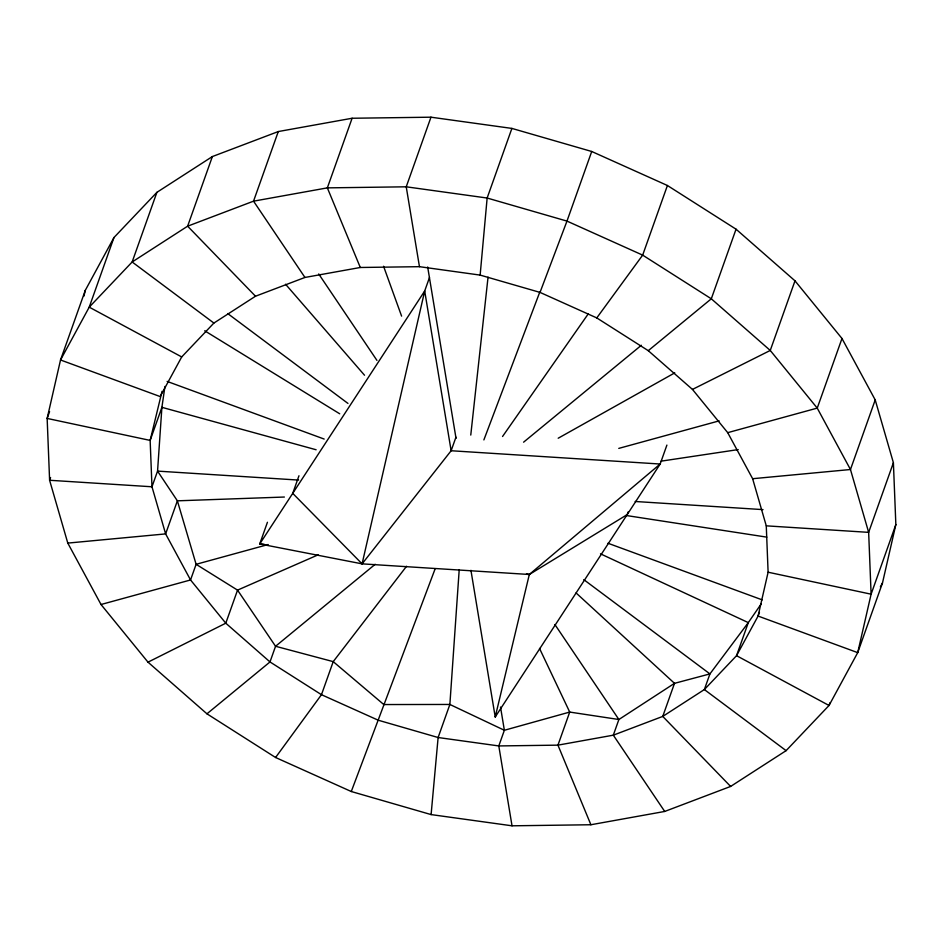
<?xml version="1.0" encoding="UTF-8"?>
<svg xmlns="http://www.w3.org/2000/svg" width="943" height="943" viewBox="0 0 943 943"><rect width="100%" height="100%" fill="white"/><g stroke="black" fill="none" stroke-linecap="round" stroke-linejoin="round"><path stroke-width="1.41" d="M459.206 569.725L449.87 704.456L438.118 737.52L431.104 814.587L512.025 825.809L590.896 824.748L664.709 811.451L730.625 786.438L786.108 750.652L829.027 705.47L857.717 652.639L882.471 583.022L895.85 524.567L893.398 462.73L875.21 399.903L841.981 338.49L794.996 280.837L736.047 229.184L667.42 185.5L591.721 151.481L511.896 128.413L430.975 117.191L352.104 118.252L278.291 131.548L212.375 156.562L156.892 192.348L113.973 237.53L85.283 290.361L60.529 359.978L47.15 418.433L49.602 480.27L67.79 543.097L101.019 604.51L148.004 662.163L206.953 713.816L275.58 757.5L351.279 791.519L431.104 814.587M162.031 391.345L150.149 440.405L151.976 486.777L165.626 533.903L190.545 579.969L225.79 623.193L269.993 661.939L321.469 694.696L378.237 720.216L438.118 737.52L498.8 745.937L557.95 745.147L613.315 735.175L662.752 716.409L704.362 689.557L736.542 655.68L758.078 616.062L768.109 572.212L766.27 525.84L752.632 478.714L727.713 432.66L692.468 389.424L648.265 350.678L596.778 317.921L540.021 292.401L480.14 275.097L487.142 198.03L511.896 128.413M470.769 435.077L488.05 277.124M164.942 386.465L161.901 407.329L157.552 471.111L151.976 486.777L49.602 480.27L50.568 477.535M83.974 296.067L85.283 290.361M267.435 522.281L259.738 543.946L362.088 563.855L424.692 290.986L429.501 277.454M666.901 445.084L660.171 464.027L529.318 574.487L495.216 716.986L470.934 570.315M49.578 411.608L47.15 418.433L150.149 440.405L161.901 407.329L316.129 449.764M113.973 237.53L89.231 307.147L60.529 359.978L160.18 396.567L181.704 356.937L213.896 323.06L255.506 296.22L304.943 277.454L360.297 267.482L419.458 266.68L480.14 275.097M156.892 192.348L132.15 261.977L89.231 307.147L181.704 356.937M212.375 156.562L187.622 226.19L132.15 261.977L213.896 323.06M278.291 131.548L253.537 201.165L187.622 226.19L255.506 296.22M352.104 118.252L327.351 187.869L360.297 267.482M298.978 475.755L292.731 493.354L362.088 563.855L529.318 574.487L627.178 514.619L628.132 511.919M430.975 117.191L406.233 186.808L419.458 266.68M455.952 437.198L451.131 450.742L362.088 563.855M591.721 151.481L566.979 221.098L540.021 292.401M667.42 185.5L642.666 255.129L596.778 317.921M496.171 714.287L495.216 716.986L660.171 464.027L451.131 450.742L424.692 290.986L259.738 543.946L264.123 544.229M736.047 229.184L711.305 298.801L648.265 350.678M794.996 280.837L770.254 350.454L692.468 389.424M841.981 338.49L817.239 408.107L850.468 469.52L868.656 532.359L871.108 594.184L857.717 652.639L758.078 616.062L759.469 612.137M875.21 399.903L850.468 469.52L752.632 478.714M893.398 462.73L868.656 532.359L766.27 525.84M829.993 702.735L829.027 705.47L736.542 655.68L748.306 622.616L761.213 603.897M895.85 524.567L871.108 594.184L768.109 572.212M435.136 568.806L351.279 791.519M483.877 439.909L539.879 291.823M880.373 586.888L882.471 583.022M502.548 436.491L588.349 313.736M275.58 757.5L321.469 694.696L333.221 661.632L406.563 566.248M375.22 564.268L275.556 646.273L269.993 661.939L206.953 713.816M523.589 442.184L641.37 345.268M558.197 438.224L674.764 372.874M148.004 662.163L225.79 623.193L237.542 590.129L318.192 554.814M268.201 544.524L196.109 564.303L190.545 579.969L101.019 604.51M618.773 448.396L719.144 420.873M727.713 432.66L817.239 408.107L770.254 350.454L711.305 298.801L642.666 255.129L566.979 221.098L487.142 198.03L406.233 186.808L327.351 187.869L253.537 201.165L304.943 277.454M661.09 461.162L738.204 449.587M67.79 543.097L165.626 533.903L177.378 500.827L157.552 471.111L298.636 480.081M284.385 497.032L177.378 500.827L196.109 564.303L237.542 590.129L275.556 646.273L333.221 661.632L383.801 704.551L449.87 704.456L504.364 730.271L569.713 712.071L618.879 719.509L674.504 683.333L709.926 673.903L748.306 622.616L600.502 553.836M635.169 501.487L763.017 509.621M625.904 515.456L766.789 537.133M526.5 573.686L529.318 574.487M167.123 381.408L324.18 439.061M607.964 543.239L762.262 599.889M204.714 330.793L339.704 413.788M227.711 313.559L347.967 403.427M583.776 579.627L709.926 673.903L704.362 689.557L786.108 750.652M576.09 592.947L674.504 683.333L662.752 716.409L730.625 786.438M285.552 284.232L364.528 375.231M318.71 273.953L376.941 360.391M554.908 624.549L618.879 719.509L613.315 735.175L664.709 811.451M539.526 648.43L569.713 712.071L557.95 745.147L590.896 824.748M383.565 266.268L401.6 316.129M427.674 266.999L456.035 438.365M500.521 707.038L504.364 730.271L498.8 745.937L512.025 825.809"/></g></svg>
